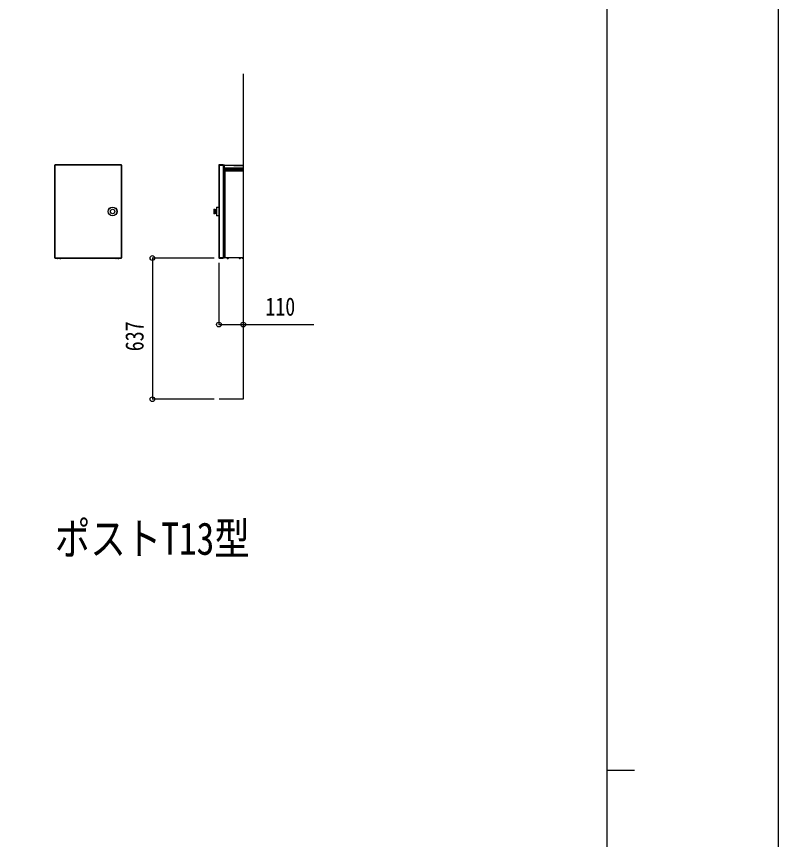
# Model space of a CAD drawing. Units: millimetres, scale not verified. Extents: x -10512 to 10512, y -7425 to 7425.
# Drawn here: x 7073 to 10512, y 0 to 3712 of the extents above; entities that cross this region are included whole.
import ezdxf
from ezdxf.enums import TextEntityAlignment as Align

# ---------------------------------------------------------------- set-up
doc = ezdxf.new("R2010")
doc.units = ezdxf.units.MM
doc.header["$LTSCALE"] = 40
for name, color, linetype in [('0-1_USER1', 3, 'Continuous'), ('0-5_YKK_A1', 4, 'Continuous'), ('0-6_YKK_D', 6, 'Continuous'), ('0-7_YKK_ZWAK', 7, 'Continuous')]:
    doc.layers.add(name, color=color, linetype=linetype)
doc.styles.add('ＭＳ ゴシック', font='')
doc.styles.get('ＭＳ ゴシック').set_extended_font_data('MS Gothic')

msp = doc.modelspace()

# ---------------------------------------------------------------- linework, layer by layer
at = {"layer": '0-5_YKK_A1'}
for p, q in [((8096.5, 3453.5), (8096.5, 1986)), ((7546.5, 3041.9), (7246.5, 3041.9)), ((7246.5, 2624.1), (7246.5, 3041.9)), ((7247.5, 3042.2), (7247.5, 3043)), ((7247.6, 2624.1), (7247.6, 3043)), ((7545.4, 3043), (7545.4, 2623)), ((7546.5, 3042.2), (7545.4, 3042.2)), ((7545.5, 3043), (7545.5, 3042.2)), ((7546.5, 3041.9), (7546.5, 2624.1)), ((7546.5, 3018.95), (7546.52, 3017.97)), ((7987.58, 3043), (7987.58, 3042.2)), ((8006.28, 3043), (7987.58, 3043)), ((7987.58, 3042.2), (8006.28, 3042.2)), ((7987.58, 3041.9), (7987.58, 2624.1)), ((7988.58, 3042.2), (7988.58, 3043)), ((8004.28, 3043), (8004.28, 3042.2)), ((8006.28, 3042.2), (8006.28, 3043)), ((8006.28, 3041.9), (8006.28, 2624.1)), ((8007.33, 3041.9), (8007.33, 2624.1)), ((8007.38, 3037.95), (8007.33, 3037.95)), ((8007.33, 3035.95), (8007.38, 3035.95)), ((8007.38, 3034), (8007.33, 3033.68)), ((8007.38, 3034), (8007.33, 3034)), ((8007.33, 3016.24), (8009.87, 3016.24)), ((8007.38, 3041.9), (8007.38, 3037.95)), ((8007.38, 3035.95), (8007.38, 3037.95)), ((8007.38, 3034), (8007.38, 3035.95)), ((8008.89, 3024.91), (8008.9, 3025.07)), ((8009.9, 3017.94), (8009.71, 3006.58)), ((8011.9, 3023.91), (8009.9, 3023.9)), ((8010.19, 3005.72), (8010.41, 3018.14)), ((8010.7, 3018.86), (8010.2, 3018.35)), ((8010.41, 3018.14), (8010.69, 3018.43)), ((8010.5, 2996.41), (8010.68, 3016.95)), ((8010.68, 3016.95), (8096.5, 3016.95)), ((8010.71, 3019.96), (8010.69, 3017.97)), ((8096.5, 3017.97), (8010.69, 3017.97)), ((8010.71, 3019.97), (8096.5, 3019.97)), ((8010.94, 3028.32), (8010.89, 3024.92)), ((8011.1, 3041.39), (8010.94, 3028.32)), ((8011.18, 3016.96), (8011, 2996.4)), ((8011.14, 2996.4), (8011.5, 3016.95)), ((8012, 3016.95), (8011.64, 2996.4)), ((8096.5, 3020.95), (8011.71, 3020.95)), ((8011.9, 3024.21), (8011.94, 3027.61)), ((8014.79, 3024.23), (8011.9, 3024.21)), ((8011.9, 3023.91), (8014.54, 3023.92)), ((8011.94, 3028.32), (8012.1, 3041.39)), ((8093.84, 3028.73), (8011.94, 3028.32)), ((8011.94, 3027.61), (8093.84, 3028.02)), ((8012.1, 3041.39), (8096.5, 3038.87)), ((8096.5, 3039.85), (8012.13, 3042.38)), ((8012.5, 3016.95), (8012.27, 3003.94)), ((8013.48, 3016.95), (8013.48, 2624.15)), ((8090.87, 3025.1), (8015.9, 3024.73)), ((8090.87, 3024.95), (8015.9, 3024.58)), ((8015.9, 3024.58), (8015.9, 3024.58)), ((8017.84, 3024.58), (8017.78, 3021.24)), ((8018.78, 3021.24), (8018.84, 3024.59)), ((8018.78, 3020.95), (8018.78, 3021.24)), ((8082.67, 3024.91), (8082.74, 3021.24)), ((8083.74, 3021.24), (8083.67, 3024.91)), ((8090.54, 3021.24), (8084.5, 3021.24)), ((8090.48, 3024.95), (8090.54, 3021.24)), ((8093.84, 3028.02), (8091.34, 3025.49)), ((8092.05, 3025.48), (8094.55, 3028.01)), ((8096.5, 3031.42), (8093.84, 3028.73)), ((8094.55, 3028.01), (8096.5, 3029.98)), ((8094.71, 3028.17), (8094.83, 3021.24)), ((8095.33, 3021.24), (8095.2, 3028.66)), ((8009.71, 3006.71), (8007.33, 3006.71)), ((8007.33, 3005.72), (8010.19, 3005.72)), ((8007.33, 2993.95), (8010.48, 2993.95)), ((8010.98, 2993.45), (8007.33, 2993.45)), ((8011.14, 2996.4), (8011, 2996.4)), ((8012.28, 3003.05), (8011.76, 3003.05)), ((8012.27, 3003.94), (8011.77, 3003.94)), ((8012.26, 3003.45), (8012.27, 3003.45)), ((8012.27, 3003.45), (8012.27, 3003.94)), ((8012.28, 3003.05), (8012.58, 3003.05)), ((8012.28, 2638.15), (8012.28, 3003.05)), ((7963.78, 2843), (7969.28, 2843)), ((7963.78, 2843), (7963.78, 2823)), ((7969.28, 2823), (7963.78, 2823)), ((7969.28, 2843), (7969.28, 2823)), ((7969.28, 2840.5), (7975.78, 2840.5)), ((7975.78, 2825.5), (7969.28, 2825.5)), ((7975.78, 2852.81), (7986.48, 2853)), ((7975.78, 2852.81), (7975.78, 2813.19)), ((7986.48, 2813), (7975.78, 2813.19)), ((8007.33, 2638.15), (8012.28, 2638.15)), ((8012.58, 2638.15), (8012.28, 2638.15)), ((7246.5, 2624.1), (7546.5, 2624.1)), ((7247.6, 2623.8), (7246.5, 2623.8)), ((7247.5, 2623), (7247.5, 2623.8)), ((7247.6, 2624.1), (7247.6, 2623)), ((7258.27, 2620.98), (7258.27, 2620.95)), ((7259.95, 2621.54), (7259.99, 2620.95)), ((7260.37, 2620.92), (7260.31, 2621.54)), ((7260.37, 2620.95), (7260.32, 2621.54)), ((7270.01, 2621.05), (7270, 2620.95)), ((7272.36, 2620.88), (7272.29, 2621.55)), ((7272.42, 2620.95), (7272.35, 2621.54)), ((7520.17, 2621.2), (7520.14, 2620.95)), ((7520.48, 2621.05), (7520.46, 2620.85)), ((7522.27, 2620.95), (7522.27, 2621.01)), ((7522.54, 2620.85), (7522.51, 2621.12)), ((7522.78, 2620.95), (7522.75, 2621.26)), ((7531.84, 2621.13), (7531.82, 2620.95)), ((7532.25, 2620.98), (7532.24, 2620.85)), ((7534.17, 2620.95), (7534.17, 2621.21)), ((7534.27, 2620.98), (7534.17, 2620.95)), ((7534.26, 2620.85), (7534.21, 2621.24)), ((7534.43, 2620.95), (7534.38, 2621.37)), ((7545.5, 2623.8), (7545.5, 2623)), ((7986.48, 2624.1), (7987.58, 2624.1)), ((7988.58, 2623.8), (7987.58, 2623.8)), ((8004.28, 2623.8), (7988.58, 2623.8)), ((7988.58, 2623), (7988.58, 2623.8)), ((7988.58, 2623), (8004.28, 2623)), ((8006.28, 2623.8), (8004.28, 2623.8)), ((8004.28, 2623.8), (8004.28, 2623)), ((8004.28, 2623), (8006.28, 2623)), ((8006.28, 2623), (8006.28, 2623.8)), ((8007.33, 2632.32), (8007.38, 2632)), ((8007.38, 2632), (8007.33, 2632)), ((8007.38, 2630.05), (8007.33, 2630.05)), ((8007.38, 2628.05), (8007.38, 2624.1)), ((8013.48, 2624.15), (8013.48, 2623.25)), ((8096.5, 2624.15), (8013.48, 2624.15)), ((8096.5, 2623.25), (8013.48, 2623.25)), ((8021.79, 2623.09), (8029.01, 2623.09)), ((8024.98, 2621.13), (8024.95, 2620.95)), ((8025.38, 2620.98), (8025.37, 2620.85)), ((8027.31, 2620.95), (8027.3, 2621.21)), ((8027.41, 2620.98), (8027.31, 2620.95)), ((8027.39, 2620.85), (8027.35, 2621.24)), ((8027.56, 2620.95), (8027.51, 2621.37)), ((8029.01, 2623.09), (8030.97, 2623.09)), ((8076.79, 2623.09), (8082.81, 2623.09)), ((8079.89, 2621.03), (8079.88, 2620.95)), ((8082.2, 2620.89), (8082.13, 2621.54)), ((8082.24, 2620.95), (8082.18, 2621.54)), ((8082.81, 2623.09), (8085.97, 2623.09)), ((8089.84, 2623.09), (8096.5, 2623.09)), ((8093.1, 2621.2), (8093.07, 2620.95)), ((8093.41, 2621.05), (8093.39, 2620.85)), ((8095.21, 2620.95), (8095.21, 2621.01)), ((8095.29, 2620.88), (8095.28, 2620.98)), ((8095.35, 2620.95), (8095.34, 2621)), ((8095.47, 2620.85), (8095.44, 2621.12)), ((8095.72, 2620.95), (8095.68, 2621.26)), ((8096.5, 1986), (7987.78, 1986))]:
    msp.add_line(p, q, dxfattribs=at)
for points in [[(7246.5, 3043), (7246.5, 3042.2), (7247.6, 3042.2)], [(7546.5, 3042.2), (7546.5, 3043), (7246.5, 3043)], [(8007.33, 3041.9), (7986.48, 3041.9), (7986.48, 2624.1)], [(8009.57, 3026), (8010.12, 3026.28), (8010.55, 3026.72), (8010.82, 3027.26), (8010.93, 3027.87)], [(8009.9, 3025.07), (8009.84, 3025.23), (8009.79, 3025.39), (8009.74, 3025.54), (8009.69, 3025.67), (8009.65, 3025.78), (8009.62, 3025.88), (8009.59, 3025.95), (8009.58, 3025.98), (8009.57, 3026)], [(8009.9, 3025.07), (8009.89, 3024.92), (8010.89, 3024.92)], [(8009.89, 3024.92), (8009.89, 3024.72), (8009.9, 3024.53), (8009.9, 3024.35), (8009.9, 3024.2), (8009.9, 3024.07), (8009.9, 3023.98), (8009.9, 3023.92), (8009.9, 3023.9)], [(8009.9, 3017.94), (8009.92, 3017.95), (8009.96, 3017.97), (8010.02, 3017.99), (8010.1, 3018.02), (8010.2, 3018.06), (8010.3, 3018.1), (8010.41, 3018.14)], [(8009.9, 3017.94), (8009.9, 3017.94), (8009.9, 3017.94)], [(8010.2, 3018.35), (8010.14, 3018.3), (8010.09, 3018.25), (8010.04, 3018.2), (8010.01, 3018.16), (8009.99, 3018.15)], [(8010.69, 3017.97), (8010.69, 3017.79), (8010.69, 3017.62), (8010.69, 3017.46), (8010.68, 3017.31), (8010.68, 3017.19), (8010.68, 3017.09), (8010.68, 3017.01), (8010.68, 3016.97), (8010.68, 3016.95)], [(8011.9, 3024.21), (8011.9, 3024.15), (8011.9, 3024.09), (8011.9, 3024.03), (8011.9, 3023.99), (8011.9, 3023.95), (8011.9, 3023.93), (8011.9, 3023.91), (8011.9, 3023.91)], [(8011.94, 3028.32), (8011.94, 3028.22), (8011.94, 3028.13), (8011.94, 3028.03), (8011.94, 3027.94), (8011.94, 3027.85), (8011.94, 3027.76), (8011.94, 3027.68), (8011.94, 3027.61)], [(8012.58, 3016.95), (8012.58, 2624.15), (8013.48, 2624.15)], [(8014.79, 3024.23), (8014.7, 3024.06), (8014.61, 3023.96), (8014.54, 3023.92)], [(8015.16, 3024.24), (8014.98, 3024.09), (8014.78, 3023.97), (8014.57, 3023.93)], [(8015.9, 3024.73), (8015.46, 3024.66), (8015.08, 3024.48), (8014.79, 3024.23)], [(8015.9, 3024.58), (8015.67, 3024.55), (8015.47, 3024.48), (8015.3, 3024.37), (8015.15, 3024.24)], [(8015.9, 3024.58), (8015.9, 3024.59), (8015.9, 3024.64), (8015.9, 3024.73)], [(8082.74, 3020.95), (8082.74, 3021.24), (8018.78, 3021.24)], [(8084.45, 3024.92), (8084.47, 3023.08), (8084.5, 3021.24), (8084.39, 3021.24), (8084.28, 3021.24), (8084.16, 3021.24), (8084.05, 3021.24), (8083.95, 3021.24), (8083.86, 3021.24), (8083.79, 3021.24), (8083.75, 3021.24), (8083.74, 3021.24)], [(8084.34, 3020.95), (8084.37, 3020.96), (8084.4, 3020.97), (8084.43, 3021), (8084.45, 3021.04), (8084.47, 3021.08), (8084.49, 3021.13), (8084.5, 3021.19), (8084.5, 3021.24)], [(8094.83, 3020.95), (8094.83, 3021.24), (8090.54, 3021.24)], [(8091.34, 3025.49), (8091.12, 3025.29), (8090.87, 3025.1)], [(8092.02, 3025.45), (8091.77, 3025.26), (8091.49, 3025.13), (8091.18, 3025.07), (8090.87, 3025.1)], [(8091.69, 3025.22), (8091.44, 3025.07), (8091.16, 3024.98), (8090.87, 3024.95)], [(8090.87, 3024.95), (8090.87, 3024.96), (8090.87, 3025.01), (8090.87, 3025.1)], [(8092.02, 3025.45), (8092.03, 3025.47), (8092.05, 3025.48)], [(8093.84, 3028.73), (8093.84, 3028.63), (8093.84, 3028.54), (8093.84, 3028.44), (8093.84, 3028.35), (8093.84, 3028.26), (8093.84, 3028.17), (8093.84, 3028.09), (8093.84, 3028.02)], [(8010.19, 3005.72), (8010.03, 3005.96), (8009.88, 3006.19), (8009.75, 3006.4), (8009.71, 3006.58)], [(8010.48, 2993.95), (8010.48, 2994), (8010.48, 2994.14), (8010.48, 2994.37), (8010.49, 2994.67), (8010.49, 2995.04), (8010.49, 2995.47), (8010.5, 2995.93), (8010.5, 2996.41)], [(8010.48, 2993.95), (8010.52, 2993.76), (8010.63, 2993.6), (8010.79, 2993.49), (8010.98, 2993.45)], [(8010.5, 2996.41), (8010.54, 2996.41), (8010.65, 2996.4), (8010.81, 2996.4), (8011, 2996.4)], [(8011, 2996.4), (8011, 2995.63), (8010.99, 2994.92), (8010.99, 2994.31), (8010.98, 2993.84), (8010.98, 2993.55), (8010.98, 2993.45)], [(8010.98, 2993.45), (8011.1, 2993.45), (8011.1, 2993.56)], [(8011.1, 2993.56), (8011.1, 2993.75), (8011.11, 2994.22), (8011.12, 2994.85), (8011.13, 2995.59), (8011.14, 2996.4)], [(8011.56, 2993.77), (8011.49, 2993.64), (8011.38, 2993.55), (8011.24, 2993.5), (8011.1, 2993.5)], [(8011.14, 2996.4), (8011.33, 2996.39), (8011.49, 2996.39), (8011.6, 2996.39), (8011.64, 2996.4)], [(8011.64, 2996.4), (8011.63, 2995.92), (8011.62, 2995.45), (8011.62, 2995.03), (8011.61, 2994.66), (8011.61, 2994.35), (8011.6, 2994.13), (8011.6, 2993.99), (8011.6, 2993.94)], [(8012.26, 3003.45), (8012.15, 3003.46), (8012.05, 3003.49), (8011.95, 3003.55), (8011.86, 3003.64), (8011.79, 3003.75), (8011.76, 3003.89)], [(7246.5, 2623.8), (7246.5, 2623), (7546.5, 2623)], [(7258.27, 2620.95), (7258.56, 2620.89), (7258.81, 2620.85), (7258.99, 2620.85)], [(7259.5, 2620.95), (7259.41, 2620.89), (7259.23, 2620.85), (7258.98, 2620.85), (7258.69, 2620.89), (7258.38, 2620.95)], [(7259.99, 2620.95), (7260.09, 2620.89), (7260.26, 2620.85), (7260.51, 2620.85)], [(7261.23, 2620.95), (7260.94, 2620.89), (7260.68, 2620.85), (7260.49, 2620.85), (7260.39, 2620.89), (7260.37, 2620.95)], [(7270, 2620.95), (7270.25, 2620.89), (7270.46, 2620.85), (7270.59, 2620.85), (7270.62, 2620.88)], [(7271.6, 2620.95), (7271.44, 2620.89), (7271.21, 2620.85), (7270.92, 2620.85), (7270.61, 2620.89), (7270.31, 2620.95)], [(7271.57, 2620.88), (7271.8, 2620.85), (7272.07, 2620.85), (7272.37, 2620.89)], [(7273, 2620.95), (7272.73, 2620.89), (7272.53, 2620.85), (7272.4, 2620.85), (7272.36, 2620.89), (7272.42, 2620.95)], [(7520.14, 2620.95), (7520.31, 2620.89), (7520.42, 2620.85), (7520.44, 2620.85)], [(7522.13, 2620.95), (7521.89, 2620.89), (7521.6, 2620.85), (7521.29, 2620.85), (7520.98, 2620.89), (7520.72, 2620.95)], [(7522.52, 2621.05), (7522.42, 2621.01), (7522.27, 2620.95)], [(7522.55, 2620.85), (7522.55, 2620.86), (7522.64, 2620.89), (7522.78, 2620.95)], [(7531.82, 2620.95), (7532.04, 2620.89), (7532.19, 2620.85), (7532.23, 2620.85)], [(7532.72, 2620.85), (7532.57, 2620.86), (7532.41, 2620.87), (7532.24, 2620.9)], [(7532.25, 2620.85), (7532.27, 2620.85), (7532.28, 2620.85)], [(7533.71, 2620.95), (7533.49, 2620.89), (7533.22, 2620.85), (7532.91, 2620.85), (7532.6, 2620.89), (7532.32, 2620.95)], [(7533.65, 2620.86), (7533.92, 2620.89), (7534.17, 2620.95)], [(7534.34, 2620.86), (7534.27, 2620.85), (7534.27, 2620.86), (7534.32, 2620.9), (7534.43, 2620.95)], [(7546.5, 2623), (7546.5, 2623.8), (7545.4, 2623.8)], [(7987.58, 2624.1), (8006.28, 2624.1), (8007.33, 2624.1)], [(7987.58, 2623.8), (7987.58, 2623), (7988.58, 2623)], [(8007.33, 2628.05), (8007.38, 2628.05), (8007.38, 2630.05), (8007.38, 2632)], [(8024.95, 2620.95), (8025.17, 2620.89), (8025.32, 2620.85), (8025.36, 2620.85)], [(8025.92, 2620.86), (8025.79, 2620.85), (8025.61, 2620.85), (8025.41, 2620.88)], [(8026.84, 2620.95), (8026.63, 2620.89), (8026.35, 2620.85), (8026.04, 2620.85), (8025.73, 2620.89), (8025.46, 2620.95)], [(8026.78, 2620.86), (8027.06, 2620.89), (8027.31, 2620.95)], [(8027.47, 2620.86), (8027.4, 2620.85), (8027.4, 2620.86), (8027.45, 2620.9), (8027.56, 2620.95)], [(8079.88, 2620.95), (8080.15, 2620.89), (8080.37, 2620.85), (8080.51, 2620.85), (8080.55, 2620.89)], [(8081.41, 2620.95), (8081.26, 2620.89), (8081.04, 2620.85), (8080.76, 2620.85), (8080.46, 2620.89), (8080.15, 2620.95)], [(8081.46, 2620.9), (8081.6, 2620.86), (8081.79, 2620.85), (8082.01, 2620.85), (8082.24, 2620.88)], [(8082.88, 2620.95), (8082.61, 2620.89), (8082.39, 2620.85), (8082.25, 2620.85), (8082.2, 2620.89), (8082.24, 2620.95)], [(8093.07, 2620.95), (8093.24, 2620.89), (8093.36, 2620.85), (8093.38, 2620.85)], [(8093.8, 2620.86), (8093.59, 2620.88), (8093.4, 2620.92)], [(8095.06, 2620.95), (8094.82, 2620.89), (8094.53, 2620.85), (8094.22, 2620.85), (8093.92, 2620.89), (8093.66, 2620.95)], [(8095.45, 2621.05), (8095.35, 2621.01), (8095.21, 2620.95)], [(8095.31, 2620.88), (8095.3, 2620.91), (8095.35, 2620.95)], [(8095.45, 2621.04), (8095.41, 2621.01), (8095.35, 2620.95)], [(8095.49, 2620.85), (8095.49, 2620.86), (8095.57, 2620.89), (8095.72, 2620.95)]]:
    msp.add_lwpolyline(points, dxfattribs=at)
for radius in [20, 19.81, 10]:
    msp.add_circle((7507, 2833), radius, dxfattribs=at)
for centre, radius, start, end in [((7247.8, 3041.38), 1, 124.46918, 148.37007), ((7545.19, 3041.38), 1, 31.62993, 55.53082), ((7545.52, 3017.95), 1, 349.3261, 1), ((7987.58, 3041.9), 1.1, 90, 180), ((7987.58, 3041.9), 0.3, 90, 180), ((8006.28, 3041.9), 1.1, 0, 90), ((8006.28, 3041.9), 0.3, 0, 90), ((8009.46, 3010.56), 14.37, 88.29117, 92.27924), ((8009.89, 3024.9), 1, 179.28531, 270.28531), ((8009.9, 3025.05), 1, 108.75653, 179.28531), ((8009.47, 3010.77), 14.31, 88.28268, 92.28773), ((8008.93, 3027.91), 3, 288.75653, 311.10343), ((8010.2, 3017.94), 0.3, 135.00653, 178.99633), ((8010.2, 3017.94), 0.3, 157.02482, 179), ((8001.73, 3009.57), 12.19, 44.6517, 46.0529), ((8011.71, 3019.95), 1, 90, 179), ((8011.71, 3019.95), 1, 179, 179.49996), ((8011.89, 3024.91), 1, 179.28531, 270.28531), ((8011.77, 3025.1), 0.895, 191.50351, 278.14894), ((8011.81, 3028.5), 0.895, 191.50338, 278.14907), ((8011.51, 3014), 14.33, 88.28716, 92.28667), ((8012.1, 3041.38), 1, 88.28531, 179.28531), ((8011.67, 3027.09), 14.31, 88.28271, 92.2877), ((8409.85, 3029.73), 397.93, 178.17919, 178.32067), ((8014.96, 3024.49), 0.312, 235.47521, 307.87378), ((8017.48, 3021.25), 0.3, 270, 359), ((8084.04, 3021.25), 0.3, 181, 270), ((8090.84, 3021.25), 0.3, 181, 270), ((8091.7, 3025.99), 0.616, 234.22515, 304.32614), ((8079.54, 3013.92), 20.59, 43.17774, 45.99548), ((8094.2, 3028.52), 0.616, 234.22093, 304.33036), ((8095.63, 3021.25), 0.3, 181, 270), ((8012.27, 3003.95), 0.5, 270, 308.11752), ((8012.69, 3026.81), 22.88, 268.96063, 269.73375), ((7259.75, 2626.42), 5.67, 217.08754, 239.14003), ((7256.89, 2621.64), 0.099, 238.6787, 301.3213), ((7259.68, 2626.3), 5.53, 239.09421, 255.22755), ((7259.82, 2626.44), 5.67, 239.42491, 255.29472), ((7256.88, 2622.37), 2.98, 331.61457, 344.15552), ((7262.61, 2622.37), 2.98, 195.84011, 208.3898), ((7260.13, 2626.58), 5.04, 265.64822, 274.35178), ((7257.97, 2621.83), 2.56, 339.93967, 353.8345), ((7259.82, 2626.3), 5.53, 284.77245, 300.90579), ((7259.75, 2626.42), 5.67, 300.85997, 322.91246), ((7271.5, 2626.42), 5.67, 217.08754, 256.32816), ((7271.34, 2625.72), 4.95, 237.22733, 254.2668), ((7268.8, 2622.19), 0.653, 257.9043, 282.0957), ((7271.73, 2626.06), 5.3, 238.19536, 254.47166), ((7270.22, 2622.81), 2.32, 306.63079, 327.15254), ((7272.52, 2626.03), 4.49, 265.38687, 274.61313), ((7271.24, 2622.34), 1.82, 310.27182, 334.35934), ((7271.5, 2626.42), 5.67, 283.86124, 322.91246), ((7521.5, 2626.42), 5.67, 217.08754, 259.27689), ((7519.35, 2623.84), 2.3, 263.55109, 276.44891), ((7521.32, 2624.2), 3.46, 229.97275, 250.03768), ((7522.05, 2624.74), 4.01, 232.5089, 250.68808), ((7520.83, 2624.27), 3.56, 291.36251, 310.35), ((7521.5, 2626.42), 5.67, 280.74581, 322.91246), ((7521.65, 2623.73), 3, 292.27978, 313.59358), ((7523.43, 2624.38), 2.84, 264.20521, 275.79479), ((7533.25, 2626.42), 5.67, 217.08754, 258.92624), ((7530.88, 2623.23), 1.69, 262.47342, 277.52658), ((7533.06, 2624.75), 4, 233.12494, 251.95176), ((7533.69, 2625.25), 4.5, 235.02175, 252.39846), ((7532.43, 2623.74), 3.06, 294.63276, 314.57635), ((7533.25, 2626.42), 5.67, 281.11375, 322.91246), ((7533.33, 2623.2), 2.5, 296.0336, 318.85692), ((7534.9, 2624.99), 3.45, 264.74217, 275.25783), ((7987.58, 2624.1), 1.1, 180, 270), ((7987.58, 2624.1), 0.3, 180, 270), ((8006.28, 2624.1), 1.1, 270, 0), ((8006.28, 2624.1), 0.3, 270, 0), ((8021.87, 2623.15), 0.1, 90, 215.93912), ((8026.38, 2626.42), 5.67, 215.93912, 258.92624), ((8024.01, 2623.23), 1.69, 262.47328, 277.52672), ((8026.19, 2624.75), 4, 233.12452, 251.95225), ((8026.82, 2625.25), 4.5, 235.02147, 252.39902), ((8025.57, 2623.74), 3.06, 294.63345, 314.57623), ((8026.38, 2626.42), 5.67, 281.11375, 324.06088), ((8026.46, 2623.2), 2.5, 296.03282, 318.85704), ((8028.03, 2624.99), 3.45, 264.7422, 275.2578), ((8030.89, 2623.15), 0.1, 324.06088, 90), ((8076.87, 2623.15), 0.1, 90, 215.93912), ((8081.38, 2626.42), 5.67, 215.93912, 255.15661), ((8081.24, 2625.87), 5.1, 237.7465, 254.54341), ((8078.64, 2622.04), 0.501, 256.18508, 283.81492), ((8081.58, 2626.17), 5.41, 238.5716, 254.71563), ((8079.95, 2622.67), 2.26, 310.32457, 330.29528), ((8082.28, 2626.18), 4.64, 265.46322, 274.53678), ((8080.99, 2622.22), 1.78, 314.73322, 338.13214), ((8081.38, 2626.42), 5.67, 285.05408, 324.06088), ((8085.89, 2623.15), 0.1, 324.06088, 90), ((8089.92, 2623.15), 0.1, 90, 215.93912), ((8094.43, 2626.42), 5.67, 215.93912, 259.27689), ((8092.28, 2623.84), 2.3, 263.55105, 276.44895), ((8094.25, 2624.2), 3.46, 229.97259, 250.03766), ((8094.98, 2624.74), 4.01, 232.50898, 250.68783), ((8093.77, 2624.27), 3.56, 291.36248, 310.34966), ((8094.43, 2626.42), 5.67, 280.74581, 291.39111), ((8094.58, 2623.73), 3, 292.27923, 309.79899), ((8096.36, 2624.38), 2.84, 264.20526, 272.79907)]:
    msp.add_arc(centre, radius, start, end, dxfattribs=at)
for centre, major_axis, ratio, start_param, end_param in [((8018.78, 3021.25), (-1, -0.01), 0.005232, 6.2830666, 7.8535583), ((8082.74, 3021.25), (-1, 0.01), 0.005232, 1.5712196, 3.1417114), ((8094.83, 3021.25), (-0.5, 0.005), 0.010462, 1.5713931, 3.1418849)]:
    msp.add_ellipse(centre, major_axis=major_axis, ratio=ratio, start_param=start_param, end_param=end_param, dxfattribs=at)
at = {"layer": '0-6_YKK_D'}
for p, q in [((7965.48, 2623), (7685.48, 2623)), ((7686.48, 2623), (7686.48, 1986)), ((7986.48, 2600.73), (7986.48, 2322)), ((8096.5, 2596.94), (8096.5, 2322)), ((7965.48, 1986), (7685.48, 1986))]:
    msp.add_line(p, q, dxfattribs=at)
msp.add_lwpolyline([(7986.48, 2323), (8096.5, 2323), (8415.5, 2323)], dxfattribs=at)
for centre in [(7686.48, 2623), (7986.48, 2323), (8096.5, 2323), (7686.48, 1986)]:
    msp.add_circle(centre, 10.62, dxfattribs=at)
at = {"layer": '0-7_YKK_ZWAK'}
for p, q in [((9737.55, 6937.5), (9737.55, -6312.5)), ((9737.55, 312.5), (9862.55, 312.5))]:
    msp.add_line(p, q, dxfattribs=at)
msp.add_lwpolyline([(-10512.5, -7425), (10512.5, -7425), (10512.5, 7425), (-10512.5, 7425)], close=True, dxfattribs=at)

# ---------------------------------------------------------------- texts
at = {"layer": '0-1_USER1', "style": 'ＭＳ ゴシック', "width": 0.8}
msp.add_text('ポストT13型', height=146.6, dxfattribs=at).set_placement((7246.43, 1240.26), align=Align.BOTTOM_LEFT)
at = {"layer": '0-6_YKK_D', "style": 'ＭＳ ゴシック', "width": 0.8}
msp.add_text('110', height=82.48, dxfattribs=at).set_placement((8196.5, 2338), align=Align.BOTTOM_LEFT)
msp.add_text('637', height=82.48, rotation=90, dxfattribs=at).set_placement((7671.48, 2202.5), align=Align.BOTTOM_LEFT)

doc.saveas('drawing.dxf')
